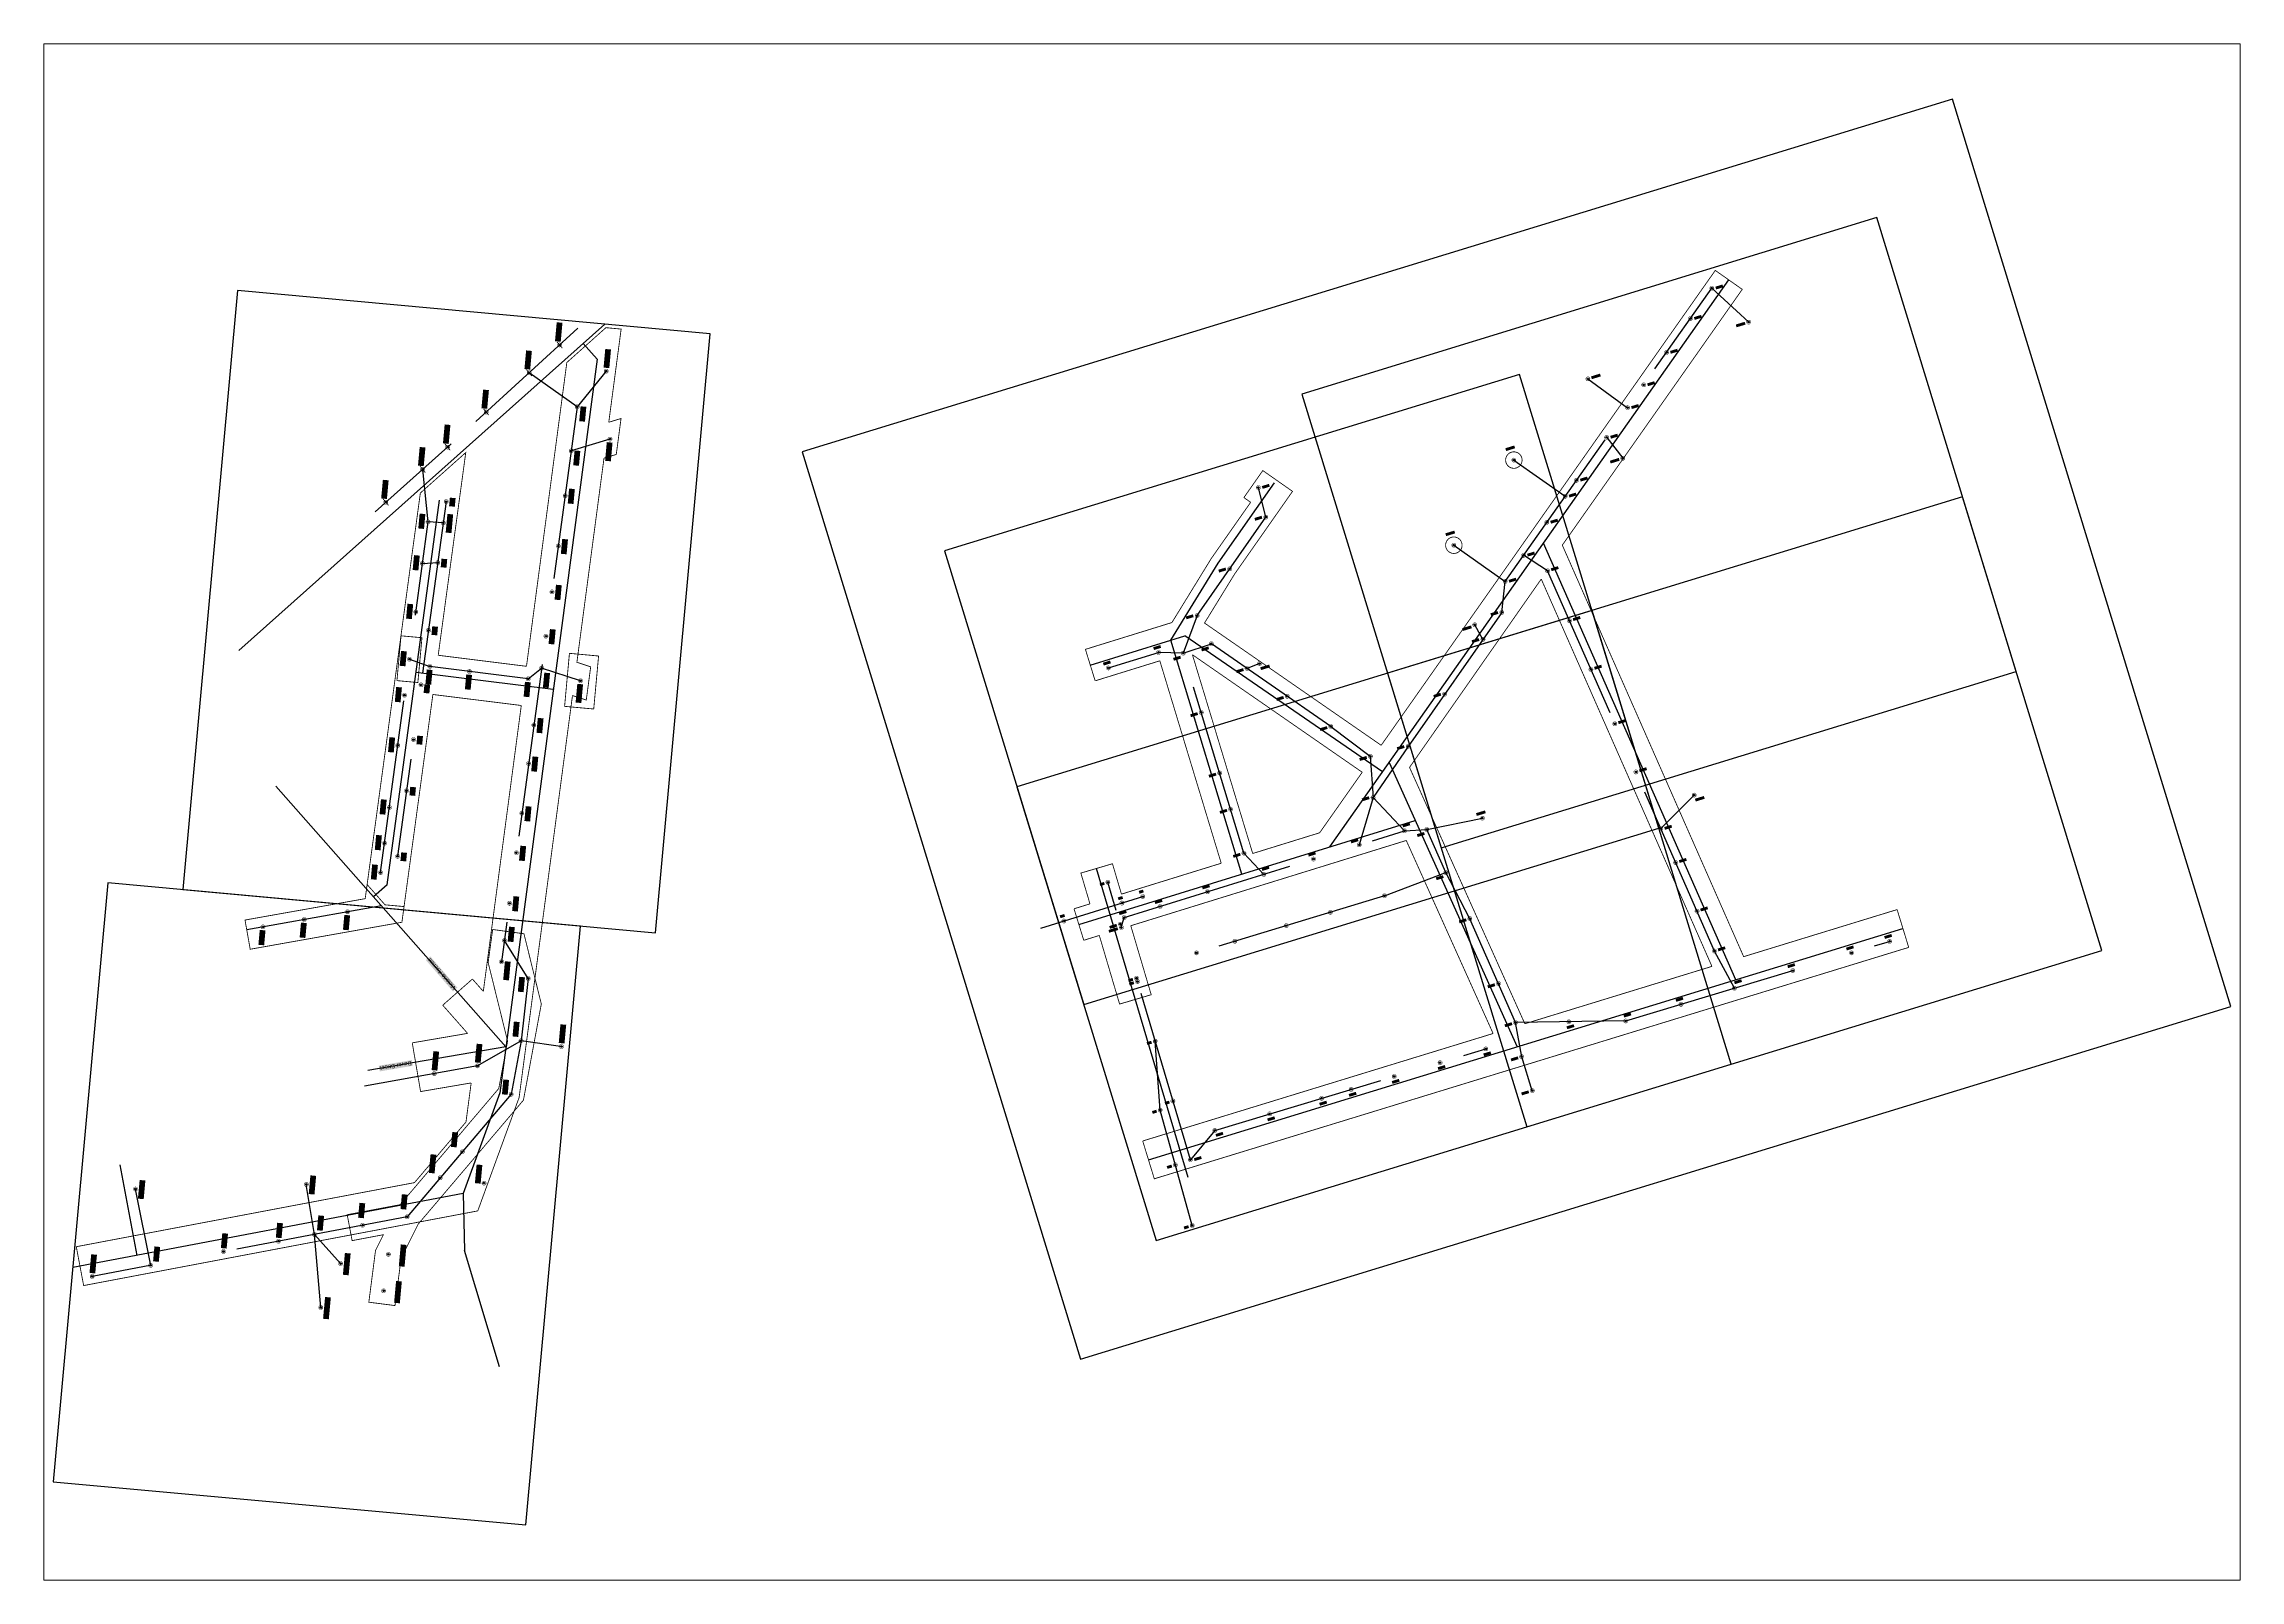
# Paper-space layout 'Layout1' of a CAD drawing. Extents: x 29 to 260, y 20 to 182.
# The model-space entities are those that its viewports show. They can reach past a viewport. Long polylines and large blocks are cut down to what shows.
import ezdxf

# ---------------------------------------------------------------- set-up
doc = ezdxf.new("R2010")
doc.units = 0
doc.linetypes.add('HIDDEN', pattern=[9.525, 6.35, -3.175])
doc.layers.add('OU Defpoints', color=45, linetype='Continuous', plot=False)
doc.layers.add('OU Viewport', color=1, linetype='Continuous', plot=False)
doc.layers.add('OU Sym Poles', color=7, linetype='Continuous')
doc.layers.add('OU Title Block', color=7, linetype='Continuous')
doc.styles.add('OUES', font='Seravek.ttf')

# ---------------------------------------------------------------- blocks, each defined once
blk = doc.blocks.new('OU Pole Existing')
at = {"layer": 'OU Defpoints'}
blk.add_circle((0, 0), 0.2, dxfattribs=at)
at = {"layer": 'OU Sym Poles', "color": 0, "const_width": 0.1}
blk.add_lwpolyline([(-0.5, 0, -1), (0.5, 0, -1), (-0.5, 0, -0.508697)], format="xyb", close=True, dxfattribs=at)

msp = doc.modelspace()

# ---------------------------------------------------------------- linework, layer by layer
at = {"color": 4}
for p, q in [((402941.003212, 4695890.745852), (403183.038743, 4696234.809507)), ((402278.867235, 4696009.888157), (402501.011361, 4696207.884121)), ((402496.402094, 4696186.613076), (402437.30163, 4695741.481445)), ((402496.402094, 4696186.613076), (402487.877191, 4696196.1777)), ((402368.910064, 4695867.797686), (402400.635662, 4696101.216187)), ((403187.319864, 4695810.103498), (403070.602015, 4696074.975984)), ((402795.616503, 4696001.050364), (402853.017555, 4696018.835705)), ((402887.515024, 4695874.189913), (402844.455828, 4696016.18291)), ((402973.011226, 4695936.246586), (402853.017555, 4696018.835705)), ((402469.791953, 4695986.19138), (402386.416196, 4695996.597626)), ((402977.021891, 4695941.947914), (403054.637901, 4695769.39963)), ((402441.002354, 4695769.354477), (402301.512201, 4695927.580606)), ((402788.698858, 4695843.603823), (402992.836843, 4695906.789665)), ((402368.910064, 4695867.797686), (402360.641986, 4695860.508653)), ((402854.978574, 4695690.025388), (402799.48106, 4695877.665333)), ((402365.52228, 4695854.97285), (402283.757461, 4695840.428107)), ((402830.942779, 4695700.774956), (403288.708917, 4695841.207398)), ((402441.002354, 4695769.354477), (402357.307406, 4695755.034864)), ((402437.30163, 4695741.481445), (402415.004731, 4695680.34499)), ((402206.741436, 4695697.730878), (402217.137858, 4695642.857042)), ((402415.004731, 4695680.34499), (402178.210497, 4695635.481846)), ((402415.004731, 4695680.34499), (402415.953929, 4695645.824415)), ((402437.099071, 4695575.245562), (402415.953929, 4695645.824415))]:
    msp.add_line(p, q, dxfattribs=at)
at = {"color": 6, "linetype": 'HIDDEN', "ltscale": 0.5}
for p, q in [((403047.364024, 4696051.849335), (403172.810565, 4696229.778197)), ((403195.120257, 4696209.198492), (403172.810565, 4696229.778197)), ((402422.679746, 4696148.85825), (402484.742701, 4696205.452839)), ((402484.308181, 4696157.784991), (402455.098809, 4696178.42087)), ((402484.308181, 4696157.784991), (402438.379505, 4695821.018922)), ((402407.840845, 4696135.254268), (402361.62318, 4696094.083172)), ((402504.177489, 4696138.184926), (402480.656407, 4696131.008831)), ((403108.971271, 4696139.230838), (403118.712812, 4696126.556493)), ((403052.637623, 4696125.462797), (403083.782733, 4696103.504322)), ((402902.123406, 4696090.844342), (402897.61099, 4696108.776728)), ((402404.788928, 4696100.259005), (402375.263205, 4695885.001176)), ((402364.964184, 4695875.095913), (402393.764512, 4696087.985856)), ((402403.013772, 4696087.317196), (402393.764512, 4696087.985856)), ((402860.438269, 4696031.048538), (402902.123406, 4696090.844342)), ((403016.218913, 4696073.807809), (403047.364024, 4696051.849335)), ((403073.1459, 4696058.243903), (403058.528113, 4696067.684077)), ((402390.355267, 4696062.784963), (402399.707557, 4696063.213174)), ((403045.342989, 4696033.023553), (403047.364024, 4696051.849335)), ((403174.397217, 4695827.530513), (403073.1459, 4696058.243903)), ((402860.438269, 4696031.048538), (402852.029179, 4696008.321963)), ((403045.342989, 4696033.023553), (402988.470477, 4695951.700193)), ((403033.891678, 4696016.649052), (403028.888785, 4696025.528444)), ((402852.029179, 4696008.321963), (402869.066771, 4696013.99009)), ((402941.554172, 4695963.813833), (402869.066771, 4696013.99009)), ((402382.489316, 4696004.640419), (402394.947007, 4696000.231716)), ((402454.532812, 4695992.747819), (402462.685491, 4695999.239412)), ((402486.289729, 4695991.503698), (402462.685491, 4695999.239412)), ((402806.628291, 4695999.298603), (402837.101501, 4696008.707677)), ((402852.029179, 4696008.321963), (402837.101501, 4696008.707677)), ((402888.847589, 4695886.908729), (402852.029179, 4696008.321963)), ((402898.286052, 4696001.92822), (402890.735079, 4695998.991144)), ((402941.554172, 4695963.813833), (402965.534939, 4695945.700612)), ((402965.534939, 4695945.700612), (402967.188576, 4695920.634671)), ((402988.470477, 4695951.700193), (402967.188576, 4695920.634671)), ((402967.188576, 4695920.634671), (402958.821837, 4695891.967152)), ((402986.336615, 4695900.483668), (402967.188576, 4695920.634671)), ((402999.804785, 4695901.295516), (403033.553431, 4695908.178646)), ((402816.228151, 4695847.830819), (402986.336615, 4695900.483668)), ((402986.336615, 4695900.483668), (402999.804785, 4695901.295516)), ((403011.313144, 4695875.114229), (402999.804785, 4695901.295516)), ((402856.35336, 4695700.860222), (402806.309607, 4695869.256766)), ((403025.958948, 4695847.147256), (403011.313144, 4695875.114229)), ((402765.61212, 4695841.424963), (402827.455937, 4695860.56718)), ((403053.665034, 4695784.116463), (403025.958948, 4695847.147256)), ((403120.511629, 4695785.088148), (403280.651897, 4695833.374483)), ((403186.461749, 4695804.973775), (403174.397217, 4695827.530513)), ((403120.511629, 4695785.088148), (403053.665034, 4695784.116463)), ((402838.024936, 4695731.013338), (402834.95941, 4695772.850572)), ((403057.399879, 4695763.401894), (403053.665034, 4695784.116463)), ((402871.163646, 4695718.682533), (403035.587793, 4695768.13502)), ((403063.799544, 4695742.772643), (403057.399879, 4695763.401894)), ((402857.438666, 4695660.950304), (402838.024936, 4695731.013338)), ((402871.163646, 4695718.682533), (402856.35336, 4695700.860222)), ((402225.503065, 4695636.772159), (402216.26541, 4695683.107254)), ((402324.875139, 4695655.599238), (402319.882828, 4695685.909758)), ((402328.693065, 4695611.170587), (402324.875139, 4695655.599238)), ((402340.727679, 4695637.857977), (402324.875139, 4695655.599238))]:
    msp.add_line(p, q, dxfattribs=at)
at = {"color": 6}
msp.add_line((402900.942945, 4695874.052179), (402888.847589, 4695886.908729), dxfattribs=at)
at = {"linetype": 'HIDDEN', "ltscale": 0.5}
for q in [(403011.313144, 4695875.114229), (402860.08149, 4695826.385531)]:
    msp.add_line((402974.157952, 4695861.053016), q, dxfattribs=at)
at = {"color": 6, "ltscale": 0.5}
msp.add_line((402814.352861, 4695841.757001), (402816.228151, 4695847.830819), dxfattribs=at)
at = {"color": 1, "linetype": 'HIDDEN', "ltscale": 0.5, "const_width": 0.5}
for points in [[(402972.132075, 4695952.377232), (403174.859746, 4696240.563116), (403191.217739, 4696229.055898), (403082.030014, 4696073.840968), (403192.073925, 4695824.113918), (403285.189473, 4695852.679692)], [(402453.509427, 4696000.316731), (402477.988071, 4696184.684466), (402501.693873, 4696205.81333), (402510.944273, 4696204.967069), (402503.435632, 4696148.413643)], [(402503.435632, 4696148.413643), (402510.881034, 4696150.685176), (402507.987578, 4696128.892301), (402500.542176, 4696126.620768)], [(402399.94076, 4696007.002712), (402416.661531, 4696130.024424), (402389.10227, 4696105.46099), (402356.81076, 4695867.878832), (402367.664419, 4695855.567336), (402379.214467, 4695854.510695), (402396.708273, 4695983.219951)], [(402500.542176, 4696126.620768), (402484.095257, 4696002.746209), (402492.462217, 4696000.004142), (402489.784357, 4695979.835091), (402481.417397, 4695982.577159)], [(402972.132075, 4695952.377232), (402864.929651, 4696026.583457), (402883.198056, 4696056.31789), (402918.321613, 4696106.483588), (402900.299788, 4696119.101585), (402888.828882, 4696102.718107)], [(402845.152102, 4696026.867662), (402868.980006, 4696065.650972), (402892.924752, 4696099.850381)], [(402888.828882, 4696102.718107), (402892.924752, 4696099.850381)], [(403069.248816, 4696053.247851), (402989.32789, 4695938.967015), (403059.311882, 4695783.385484)], [(403172.820922, 4695818.207526), (403069.248816, 4696053.247851)], [(402792.656879, 4696010.60236), (402845.152102, 4696026.867662)], [(402453.509427, 4696000.316731), (402399.94076, 4696007.002712)], [(402792.656879, 4696010.60236), (402798.576127, 4695991.498368)], [(402798.576127, 4695991.498368), (402837.805699, 4696003.653395)], [(402875.059976, 4695880.802836), (402837.805699, 4696003.653395)], [(402857.586371, 4696007.342462), (402894.166001, 4695886.716632)], [(402960.624528, 4695936.018771), (402857.586371, 4696007.342462)], [(402481.417397, 4695982.577159), (402449.024627, 4695738.601975), (402423.941027, 4695669.824592), (402184.797636, 4695624.516376), (402180.330061, 4695648.096893), (402385.553692, 4695686.978656), (402416.791581, 4695723.766025), (402419.94137, 4695747.489537)], [(402450.350552, 4695976.524782), (402396.708273, 4695983.219951)], [(402427.315035, 4695803.026355), (402450.350552, 4695976.524782)], [(402934.78719, 4695899.289912), (402960.624528, 4695936.018771)], [(402820.196134, 4695842.884948), (402987.345109, 4695894.621761)], [(402894.166001, 4695886.716632), (402934.78719, 4695899.289912)], [(402987.345109, 4695894.621761), (403040.040932, 4695777.473586)], [(402795.416039, 4695856.151034), (402789.891695, 4695874.829125), (402809.070425, 4695880.501541), (402814.523267, 4695862.065202)], [(402814.523267, 4695862.065202), (402875.059976, 4695880.802836)], [(402379.214467, 4695854.510695), (402377.920429, 4695844.989916), (402285.85909, 4695828.613575), (402282.706646, 4695846.335373), (402355.646138, 4695859.310222), (402356.81076, 4695867.878832)], [(402785.742009, 4695853.156679), (402795.416039, 4695856.151034)], [(402785.742009, 4695853.156679), (402791.655707, 4695834.050968)], [(403285.189473, 4695852.679692), (403292.228361, 4695829.735105)], [(402801.088906, 4695836.97078), (402813.402542, 4695795.337743), (402832.581272, 4695801.010159), (402820.196134, 4695842.884948)], [(402791.655707, 4695834.050968), (402801.088906, 4695836.97078)], [(402827.423336, 4695712.247249), (402834.462223, 4695689.302662), (403292.228361, 4695829.735105)], [(403059.311882, 4695783.385484), (403172.820922, 4695818.207526)], [(402402.699104, 4695794.656414), (402420.702048, 4695810.527582)], [(402427.315035, 4695803.026355), (402420.702048, 4695810.527582)], [(402417.775574, 4695777.554909), (402402.699104, 4695794.656414)], [(402417.775574, 4695777.554909), (402384.188678, 4695771.808429)], [(402389.247951, 4695742.23811), (402384.188678, 4695771.808429)], [(402827.423336, 4695712.247249), (403040.040932, 4695777.473586)], [(402419.94137, 4695747.489537), (402389.247951, 4695742.23811)]]:
    msp.add_lwpolyline(points, dxfattribs=at)
at = {"color": 1, "const_width": 0.5}
for points in [[(402475.558594, 4696196.925145), (402471.715664, 4696193.726412)], [(402475.236495, 4696193.404313), (402472.037762, 4696197.247243)], [(402457.020274, 4696180.020236), (402453.177344, 4696176.821503)], [(402456.698175, 4696176.499405), (402453.499443, 4696180.342335)], [(402430.940179, 4696156.238057), (402427.097249, 4696153.039325)], [(402430.61808, 4696152.717226), (402427.419348, 4696156.560156)], [(402407.577145, 4696134.907071), (402403.734215, 4696131.708338)], [(402407.255046, 4696131.386239), (402404.056313, 4696135.229169)], [(402392.43583, 4696121.419056), (402388.5929, 4696118.220324)], [(402392.113731, 4696117.898225), (402388.914999, 4696121.741155)], [(402370.092062, 4696101.515034), (402366.249132, 4696098.316302)], [(402369.769963, 4696097.994203), (402366.571231, 4696101.837133)]]:
    msp.add_lwpolyline(points, dxfattribs=at)
at = {"color": 6, "linetype": 'HIDDEN', "ltscale": 0.5}
for points in [[(402501.855859, 4696179.420297), (402484.308181, 4696157.784991)], [(403097.57115, 4696174.741031), (403097.57115, 4696174.741031), (403121.656198, 4696157.222682)], [(402393.764512, 4696087.985856), (402390.514365, 4696119.81969)], [(402454.532812, 4695992.747819), (402394.947007, 4696000.231716)], [(403141.765092, 4695901.886761), (403162.07857, 4695922.1634)], [(402454.555958, 4695810.884558), (402440.145618, 4695833.968713)], [(402454.555958, 4695810.884558), (402450.21975, 4695773.092843), (402444.178186, 4695740.56844), (402381.066961, 4695666.245366), (402189.931121, 4695630.032682)], [(402475.627218, 4695769.455354), (402450.21975, 4695773.092843), (402423.800865, 4695757.81574), (402355.290954, 4695745.554925)]]:
    msp.add_lwpolyline(points, dxfattribs=at)
at = {"color": 1, "linetype": 'HIDDEN', "ltscale": 0.5, "const_width": 0.5}
for points in [[(403047.764856, 4696124.342018, -1), (403057.510389, 4696126.583576, -1), (403047.764856, 4696124.342018, 0.796102)], [(403011.346146, 4696072.68703, -1), (403021.09168, 4696074.928589, -1), (403011.346146, 4696072.68703, 0.796102)]]:
    msp.add_lwpolyline(points, format="xyb", dxfattribs=at)
at = {"color": 4}
msp.add_lwpolyline([(402844.455828, 4696016.18291), (402873.161786, 4696062.905948), (402907.339316, 4696111.720471)], dxfattribs=at)
at = {"linetype": 'HIDDEN', "ltscale": 0.5, "const_width": 0.5}
for points in [[(402387.595711, 4695990.467498), (402390.082607, 4696017.651526), (402377.38292, 4696018.81334), (402374.896025, 4695991.629313)], [(402494.308048, 4695974.400368), (402497.25046, 4696006.563602), (402479.571566, 4696008.180933), (402476.629154, 4695976.017698)], [(402451.654706, 4695737.013594), (402387.787993, 4695661.800819), (402377.427879, 4695641.126869), (402373.718154, 4695612.370517), (402357.849654, 4695614.41764), (402361.906827, 4695645.867273), (402366.671691, 4695655.375717), (402347.703189, 4695651.781935), (402344.724805, 4695667.50228), (402376.799298, 4695673.579128), (402436.701667, 4695744.123285), (402442.038405, 4695772.853303), (402430.246239, 4695820.584775), (402432.976326, 4695840.602788), (402451.974373, 4695838.011805), (402462.500884, 4695795.403362)]]:
    msp.add_lwpolyline(points, close=True, dxfattribs=at)
at = {"layer": 'OU Viewport'}
msp.add_lwpolyline([(402789.774147, 4695579.810161), (403487.671994, 4695793.909658), (403318.738693, 4696344.57974), (402620.840845, 4696130.480244)], close=True, dxfattribs=at)
at = {"layer": 'OU Viewport', "color": 40}
for points in [[(403008.436254, 4695890.208116), (403357.385178, 4695997.257864), (403272.918527, 4696272.592905), (402923.969603, 4696165.543157)], [(402531.699491, 4695838.552448), (402564.952183, 4696202.034578), (402278.149845, 4696228.272318), (402244.897154, 4695864.790188)], [(402791.666569, 4695794.987793), (403140.615493, 4695902.037541), (403056.148843, 4696177.372583), (402707.199919, 4696070.322834)], [(403060.416845, 4695720.767536), (403409.365769, 4695827.817284), (403324.899118, 4696103.152325), (402975.950195, 4695996.102577)], [(402835.594313, 4695651.796996), (403184.543237, 4695758.846745), (403100.076586, 4696034.181786), (402751.127662, 4695927.132038)], [(402453.117493, 4695479.217211), (402486.370185, 4695842.699341), (402199.567847, 4695868.937081), (402166.315156, 4695505.454952)]]:
    msp.add_lwpolyline(points, close=True, dxfattribs=at)

# ---------------------------------------------------------------- block references
at = {"color": 6, "xscale": 2.5, "yscale": 2.5, "zscale": 2.5, "rotation": 41}
for p in [(403172.810565, 4696229.778197), (403159.794103, 4696211.316115), (403195.120257, 4696209.198492), (402473.637129, 4696195.325778), (403145.313001, 4696190.776641), (402455.098809, 4696178.42087), (402501.855859, 4696179.420297), (403097.57115, 4696174.741031), (403131.429498, 4696171.08478), (402484.308181, 4696157.784991), (403121.656198, 4696157.222682), (402429.018714, 4696154.638691), (402405.65568, 4696133.307704), (402480.656407, 4696131.008831), (402504.177489, 4696138.184926), (403108.971271, 4696139.230838), (402390.514365, 4696119.81969), (403052.637623, 4696125.462797), (403118.712812, 4696126.556493), (402476.951307, 4696103.841663), (402897.61099, 4696108.776728), (403083.782733, 4696103.504322), (403090.62277, 4696113.205984), (402368.170597, 4696099.915668), (402404.788928, 4696100.259005), (402902.123406, 4696090.844342), (402393.764512, 4696087.985856), (402403.013772, 4696087.317196), (403072.61289, 4696087.661418), (402390.355267, 4696062.784963), (402399.707557, 4696063.213174), (402472.784415, 4696073.288465), (403016.218913, 4696073.807809), (403058.528113, 4696067.684077), (402880.233085, 4696059.443477), (403047.364024, 4696051.849335), (403073.1459, 4696058.243903), (402468.991516, 4696045.477524), (402386.362726, 4696033.272385), (402860.438269, 4696031.048538), (403028.888785, 4696025.528444), (403045.342989, 4696033.023553), (403086.430135, 4696027.974166), (402394.080585, 4696022.189631), (402465.3233, 4696018.58081), (402869.066771, 4696013.99009), (403033.891678, 4696016.649052), (402382.489316, 4696004.640419), (402394.947007, 4696000.231716), (402418.906559, 4695997.222429), (402462.685491, 4695999.239412), (402806.628291, 4695999.298603), (402837.101501, 4696008.707677), (402852.029179, 4696008.321963), (402890.735079, 4695998.991144), (402898.286052, 4696001.92822), (403099.398673, 4695998.42378), (402379.532441, 4695982.783413), (402389.532559, 4695989.032158), (402454.532812, 4695992.747819), (402486.289729, 4695991.503698), (403010.65527, 4695983.422758), (402862.953034, 4695972.299208), (402915.098368, 4695982.126715), (402384.979965, 4695955.841392), (402457.972734, 4695964.683734), (402941.554172, 4695963.813833), (403113.886613, 4695965.411254), (402375.409711, 4695952.308492), (402965.534939, 4695945.700612), (402988.470477, 4695951.700193), (402454.785992, 4695941.317357), (402874.095848, 4695935.554408), (403126.703997, 4695936.205292), (402380.719202, 4695924.778219), (402967.188576, 4695920.634671), (403162.07857, 4695922.1634), (402370.310781, 4695914.61757), (402450.668374, 4695911.125463), (402880.748798, 4695913.615488), (403033.553431, 4695908.178646), (402367.383439, 4695892.978873), (402958.821837, 4695891.967152), (402986.336615, 4695900.483668), (402999.804785, 4695901.295516), (403141.765092, 4695901.886761), (402375.263205, 4695885.001176), (402447.396546, 4695887.135206), (402888.847589, 4695886.908729), (402931.049697, 4695883.370976), (403150.861743, 4695881.158941), (402364.964184, 4695875.095913), (402806.309607, 4695869.256766), (402866.732427, 4695863.463163), (402900.942945, 4695874.052179), (403011.313144, 4695875.114229), (402344.917598, 4695851.307584), (402443.219748, 4695856.509373), (402814.807951, 4695856.65231), (402827.455937, 4695860.56718), (402837.941179, 4695854.551547), (403163.772734, 4695851.739684), (402293.602904, 4695842.179465), (402318.631877, 4695846.631746), (402779.578683, 4695845.747966), (402813.861869, 4695843.843508), (402814.471459, 4695841.792246), (402816.228151, 4695847.830819), (403025.958948, 4695847.147256), (402440.145618, 4695833.968713), (403174.397217, 4695827.530513), (403257.488315, 4695826.390078), (403280.651897, 4695833.374483), (402438.379505, 4695821.018922), (402454.555958, 4695810.884558), (402823.616731, 4695811.01853), (403221.886058, 4695815.655098), (402824.226321, 4695808.967268), (403043.272149, 4695807.760069), (403186.461749, 4695804.973775), (403053.665034, 4695784.116463), (403086.058668, 4695784.587338), (403120.511629, 4695785.088148), (403154.051315, 4695795.20121), (402450.21975, 4695773.092843), (402474.661325, 4695769.593637), (402834.95941, 4695772.850572), (402423.800865, 4695757.81574), (403007.86596, 4695759.797354), (403035.587793, 4695768.13502), (403057.399879, 4695763.401894), (402397.532365, 4695753.114621), (402953.895653, 4695743.565153), (402980.020732, 4695751.422576), (403063.799544, 4695742.772643), (402444.178186, 4695740.56844), (402838.024936, 4695731.013338), (402845.757137, 4695736.516368), (402936.021287, 4695738.189228), (402871.163646, 4695718.682533), (402904.469049, 4695728.699523), (402414.548842, 4695705.675377), (402401.142215, 4695689.887033), (402847.254207, 4695697.705428), (402856.35336, 4695700.860222), (402216.26541, 4695683.107254), (402319.882828, 4695685.909758), (402427.764222, 4695686.66584), (402381.066961, 4695666.245366), (402302.99688, 4695651.454173), (402324.875139, 4695655.599238), (402354.074169, 4695661.131299), (402857.438666, 4695660.950304), (402225.503065, 4695636.772159), (402269.658675, 4695645.137901), (402340.727679, 4695637.857977), (402369.667353, 4695643.497071), (402189.931121, 4695630.032682), (402328.693065, 4695611.170587), (402366.807465, 4695621.328329)]:
    msp.add_blockref('OU Pole Existing', p, dxfattribs=at)
at = {"xscale": 2.5, "yscale": 2.5, "zscale": 2.5, "rotation": 41}
for p in [(402941.237711, 4695851.048656), (402974.157952, 4695861.053016), (402914.501361, 4695842.923562), (402860.08149, 4695826.385531), (402883.346118, 4695833.455579)]:
    msp.add_blockref('OU Pole Existing', p, dxfattribs=at)

# ---------------------------------------------------------------- texts
at = {"layer": 'OU Title Block', "style": 'OUES', "bg_fill": 1, "box_fill_scale": 1.2, "bg_fill_color": 211, "bg_fill_true_color": 16744703, "bg_fill_transparency": 0}
for s, insert, char_height, attachment_point, rotation in [('P124', (403175.200626, 4696230.511414), 1.25, 1, 17.054845682), ('P123', (403162.184164, 4696212.049332), 1.25, 1, 17.054845682), ('{\\KP213C}', (402473.864887, 4696197.815382), 2.5, 7, 84.77291976), ('P124A', (403192.730196, 4696208.465275), 1.25, 6, 17.054845682), ('{\\KP213B}', (402455.326567, 4696180.910473), 2.5, 7, 84.77291976), ('P213S', (402502.083618, 4696181.909901), 2.5, 4, 84.77291976), ('P122', (403147.703062, 4696191.509858), 1.25, 1, 17.054845682), ('P120A', (403099.961211, 4696175.474249), 1.25, 4, 17.054845682), ('P121', (403133.819559, 4696171.817997), 1.25, 1, 17.054845682), ('{\\KP213A}', (402429.246472, 4696157.128295), 2.5, 7, 84.77291976), ('P213', (402486.797785, 4696157.557233), 2.5, 3, 84.77291976), ('P120', (403124.046259, 4696157.9559), 1.25, 1, 17.054845682), ('{\\KP409C}', (402405.883438, 4696135.797308), 2.5, 7, 84.77291976), ('{\\KP409B}', (402390.742123, 4696122.309294), 2.5, 7, 84.77291976), ('P212', (402483.146011, 4696130.781073), 2.5, 3, 84.77291976), ('P212S', (402503.949731, 4696135.695322), 2.5, 6, 84.77291976), ('P117A', (403050.43797, 4696132.63298), 1.25, 5, 17.054845682), ('P119', (403111.361332, 4696139.964055), 1.25, 1, 17.054845682), ('P119A', (403116.322751, 4696125.823276), 1.25, 6, 17.054845682), ('{\\KP409A}', (402368.398355, 4696102.405272), 2.5, 7, 84.77291976), ('P211', (402479.44091, 4696103.613905), 2.5, 2, 84.77291976), ('P406', (402900.001052, 4696109.509945), 1.25, 1, 17.054845682), ('P117', (403086.172794, 4696104.23754), 1.25, 1, 17.054845682), ('P118', (403093.012831, 4696113.939202), 1.25, 1, 17.054845682), ('P409', (402391.274909, 4696088.213614), 2.5, 8, 84.77291976), ('P409S', (402405.503376, 4696087.089438), 2.5, 2, 84.77291976), ('B7', (402407.278532, 4696100.031246), 2.5, 2, 84.77291976), ('P405', (402899.733345, 4696090.111125), 1.25, 9, 17.054845682), ('P114A', (403014.019261, 4696080.977993), 1.25, 5, 17.054845682), ('P116', (403075.002951, 4696088.394636), 1.25, 1, 17.054845682), ('P408', (402387.865664, 4696063.012721), 2.5, 8, 84.77291976), ('B6', (402402.197161, 4696062.985416), 2.5, 2, 84.77291976), ('P210', (402475.274018, 4696073.060706), 2.5, 2, 84.77291976), ('P115', (403060.918174, 4696068.417294), 1.25, 1, 17.054845682), ('P404', (402877.843024, 4696058.710259), 1.25, 9, 17.054845682), ('P114', (403049.754085, 4696052.582552), 1.25, 1, 17.054845682), ('P709', (403075.535961, 4696058.977121), 1.25, 4, 17.054845682), ('P407', (402383.873122, 4696033.500144), 2.5, 8, 84.77291976), ('P209', (402471.481119, 4696045.249766), 2.5, 2, 84.77291976), ('B5', (402396.570189, 4696021.961873), 2.5, 2, 84.77291976), ('P403', (402858.048208, 4696030.31532), 1.25, 9, 17.054845682), ('P112S', (403026.498724, 4696024.795227), 1.25, 3, 17.054845682), ('P113', (403042.952928, 4696032.290336), 1.25, 9, 17.054845682), ('P708', (403088.820196, 4696028.707383), 1.25, 4, 17.054845682), ('P208', (402467.812904, 4696018.353051), 2.5, 2, 84.77291976), ('P402', (402836.368284, 4696011.097738), 1.25, 8, 17.054845682), ('P305', (402867.043318, 4696012.061842), 1.25, 3, 17.054845682), ('P112', (403031.501617, 4696015.915834), 1.25, 9, 17.054845682), ('P406', (402379.999712, 4696004.868177), 2.5, 8, 84.77291976), ('P303', (402394.719249, 4695997.742113), 2.5, 6, 84.77291976), ('P401', (402805.895073, 4696001.688664), 1.25, 8, 17.054845682), ('P205', (402850.005727, 4696006.393715), 1.25, 3, 17.054845682), ('P304', (402888.345018, 4695998.257927), 1.25, 6, 17.054845682), ('P304A', (402899.019269, 4695999.538159), 1.25, 1, 17.054845682), ('P707', (403101.788734, 4695999.156998), 1.25, 4, 17.054845682), ('P405', (402377.042837, 4695983.011171), 2.5, 8, 84.77291976), ('B4', (402392.022162, 4695988.8044), 2.5, 3, 84.77291976), ('P302', (402418.678801, 4695994.732825), 2.5, 6, 84.77291976), ('P301', (402454.305054, 4695990.258216), 2.5, 6, 84.77291976), ('P207', (402464.757238, 4695995.929615), 2.5, 3, 84.77291976), ('P207S', (402486.061971, 4695989.014094), 2.5, 6, 84.77291976), ('P204', (402860.562973, 4695971.56599), 1.25, 6, 17.054845682), ('P303', (402912.708307, 4695981.393498), 1.25, 6, 17.054845682), ('P111', (403008.265209, 4695982.68954), 1.25, 9, 17.054845682), ('B3', (402387.469569, 4695955.613634), 2.5, 2, 84.77291976), ('P206', (402460.462338, 4695964.455975), 2.5, 2, 84.77291976), ('P302', (402939.164111, 4695963.080616), 1.25, 6, 17.054845682), ('P302', (402939.164111, 4695963.080616), 1.25, 6, 17.054845682), ('P706', (403116.276674, 4695966.144471), 1.25, 4, 17.054845682), ('P404', (402372.920107, 4695952.53625), 2.5, 8, 84.77291976), ('P205', (402457.275595, 4695941.089599), 2.5, 2, 84.77291976), ('P301', (402963.144878, 4695944.967395), 1.25, 6, 17.054845682), ('P110', (402986.080415, 4695950.966975), 1.25, 9, 17.054845682), ('P203', (402871.705787, 4695934.82119), 1.25, 6, 17.054845682), ('P203', (402871.705787, 4695934.82119), 1.25, 6, 17.054845682), ('P705', (403129.094058, 4695936.938509), 1.25, 4, 17.054845682), ('P403', (402367.821177, 4695914.845328), 2.5, 8, 84.77291976), ('B2', (402383.208805, 4695924.550461), 2.5, 2, 84.77291976), ('P109', (402964.798515, 4695919.901453), 1.25, 9, 17.054845682), ('P704A', (403162.811788, 4695919.773339), 1.25, 1, 17.054845682), ('P204', (402453.157978, 4695910.897705), 2.5, 2, 84.77291976), ('P202', (402878.358737, 4695912.882271), 1.25, 6, 17.054845682), ('P202', (402878.358737, 4695912.882271), 1.25, 6, 17.054845682), ('P108', (402985.603397, 4695902.873729), 1.25, 7, 17.054845682), ('P607A', (403032.820214, 4695910.568707), 1.25, 8, 17.054845682), ('P402', (402364.893835, 4695893.206631), 2.5, 8, 84.77291976), ('P203', (402449.88615, 4695886.907448), 2.5, 2, 84.77291976), ('P107', (402958.088619, 4695894.357213), 1.25, 9, 17.054845682), ('P607', (402997.917729, 4695899.417971), 1.25, 3, 17.054845682), ('P704', (403144.155153, 4695902.619979), 1.25, 1, 17.054845682), ('P401', (402362.47458, 4695875.323671), 2.5, 8, 84.77291976), ('B1', (402377.752809, 4695884.773418), 2.5, 2, 84.77291976), ('P201', (402886.457528, 4695886.175511), 1.25, 6, 17.054845682), ('P105', (402900.209728, 4695876.44224), 1.25, 7, 17.054845682), ('P106', (402930.316479, 4695885.761037), 1.25, 8, 17.054845682), ('P703', (403153.251804, 4695881.892158), 1.25, 4, 17.054845682), ('PA', (402803.919546, 4695868.523548), 1.25, 6, 17.054845682), ('PF', (402826.72272, 4695862.957241), 1.25, 8, 17.054845682), ('P104', (402865.999209, 4695865.853224), 1.25, 8, 17.054845682), ('P606', (403009.426088, 4695873.236684), 1.25, 3, 17.054845682), ('P202', (402445.709351, 4695856.281614), 2.5, 2, 84.77291976), ('PE', (402814.074734, 4695859.042371), 1.25, 8, 17.054845682), ('P102', (402815.494934, 4695850.22088), 1.25, 8, 17.054845682), ('P103', (402837.207961, 4695856.941608), 1.25, 8, 17.054845682), ('P702', (403166.162795, 4695852.472901), 1.25, 4, 17.054845682), ('P503', (402293.375145, 4695839.689861), 2.5, 6, 84.77291976), ('P502', (402318.404118, 4695844.142142), 2.5, 6, 84.77291976), ('P501', (402344.68984, 4695848.817981), 2.5, 6, 84.77291976), ('P201', (402442.635222, 4695833.740955), 2.5, 1, 84.77291976), ('PD', (402778.845466, 4695848.138027), 1.25, 8, 17.054845682), ('P101A', (402812.081398, 4695841.059029), 1.25, 6, 17.054845682), ('P101', (402811.471808, 4695843.110291), 1.25, 6, 17.054845682), ('P605', (403023.568886, 4695846.414038), 1.25, 6, 17.054845682), ('P515', (403279.91868, 4695835.764544), 1.25, 8, 17.054845682), ('P701', (403176.787278, 4695828.26373), 1.25, 4, 17.054845682), ('P514', (403256.755098, 4695828.780139), 1.25, 8, 17.054845682), ('Victoria Avenue', (402409.921298, 4695804.527562), 2.5, 4, 130.868469527), ('P201S', (402440.869109, 4695820.791164), 2.5, 3, 84.77291976), ('P110', (402452.066355, 4695811.112316), 2.5, 9, 84.77291976), ('PB', (402821.22667, 4695810.285313), 1.25, 6, 17.054845682), ('P513', (403221.15284, 4695818.045159), 1.25, 8, 17.054845682), ('PC', (402821.83626, 4695808.23405), 1.25, 6, 17.054845682), ('P604', (403040.882088, 4695807.026851), 1.25, 6, 17.054845682), ('P511', (403153.318098, 4695797.591271), 1.25, 8, 17.054845682), ('P512', (403186.923562, 4695807.730444), 1.25, 7, 17.054845682), ('P510', (403119.778411, 4695787.478209), 1.25, 7, 17.054845682), ('P109', (402448.1025, 4695775.921452), 2.5, 7, 84.77291976), ('P109A', (402474.889083, 4695772.083241), 2.5, 4, 84.77291976), ('PD', (402832.569349, 4695772.117355), 1.25, 6, 17.054845682), ('P603', (403051.274973, 4695783.383245), 1.25, 6, 17.054845682), ('P509', (403086.791886, 4695782.197277), 1.25, 2, 17.054845682), ('Dover Street', (402383.748194, 4695759.558695), 2.5, 4, 189.708895316), ('P109C', (402397.760123, 4695755.604225), 2.5, 4, 84.77291976), ('P109B', (402424.028623, 4695760.305343), 2.5, 4, 84.77291976), ('P507', (403008.599178, 4695757.407293), 1.25, 2, 17.054845682), ('P508', (403036.321011, 4695765.744959), 1.25, 2, 17.054845682), ('P602', (403055.009818, 4695762.668677), 1.25, 6, 17.054845682), ('P108', (402441.688583, 4695740.796198), 2.5, 7, 84.77291976), ('P506', (402980.75395, 4695749.032515), 1.25, 2, 17.054845682), ('PF', (402835.634875, 4695730.280121), 1.25, 6, 17.054845682), ('PE', (402843.367076, 4695735.783151), 1.25, 6, 17.054845682), ('P504', (402936.754505, 4695735.799167), 1.25, 2, 17.054845682), ('P505', (402954.62887, 4695741.175091), 1.25, 2, 17.054845682), ('P601', (403061.409482, 4695742.039425), 1.25, 6, 17.054845682), ('P503', (402905.202267, 4695726.309462), 1.25, 2, 17.054845682), ('P107', (402410.737542, 4695708.911732), 2.5, 7, 84.77291976), ('P502', (402871.896863, 4695716.292472), 1.25, 1, 17.054845682), ('P104A', (402322.372431, 4695685.682), 2.5, 2, 84.77291976), ('P107A', (402397.330914, 4695693.123387), 2.5, 7, 84.77291976), ('P107B', (402425.274619, 4695686.893599), 2.5, 7, 84.77291976), ('PG', (402844.864146, 4695696.972211), 1.25, 6, 17.054845682), ('P501', (402858.743421, 4695701.59344), 1.25, 1, 17.054845682), ('P101A', (402218.755013, 4695682.879496), 2.5, 2, 84.77291976), ('P106', (402380.136216, 4695671.157974), 2.5, 7, 84.77291976), ('P104', (402326.925744, 4695658.53222), 2.5, 1, 84.77291976), ('P105', (402353.143424, 4695666.043907), 2.5, 4, 84.77291976), ('P102', (402269.886433, 4695647.627505), 2.5, 4, 84.77291976), ('P103', (402303.224638, 4695653.943776), 2.5, 4, 84.77291976), ('PH', (402855.048605, 4695660.217086), 1.25, 6, 17.054845682), ('P101S', (402190.158879, 4695632.522286), 2.5, 4, 84.77291976), ('P101', (402227.470662, 4695639.689414), 2.5, 1, 84.77291976), ('P104S1', (402343.217282, 4695637.630218), 2.5, 2, 84.77291976), ('P104S3', (402377.136164, 4695642.813797), 2.5, 2, 84.77291976), ('P104S4', (402374.276276, 4695620.645054), 2.5, 2, 84.77291976), ('P104S2', (402331.182668, 4695610.942829), 2.5, 2, 84.77291976)]:
    msp.add_mtext(s, dxfattribs=dict(at, insert=insert, char_height=char_height, attachment_point=attachment_point, rotation=rotation))

psp = doc.layouts.get("Layout1")

# ---------------------------------------------------------------- viewports
at = {"layer": '0', "color": 4, "view_target_point": (546561.632202, 4836226.047738)}
psp.add_viewport(center=(144.705917, 101.229582), size=(231.529468, 161.967331), view_center_point=(-143734.638628, -140314.149262), view_height=932.227164, dxfattribs=at)

doc.saveas('drawing.dxf')
